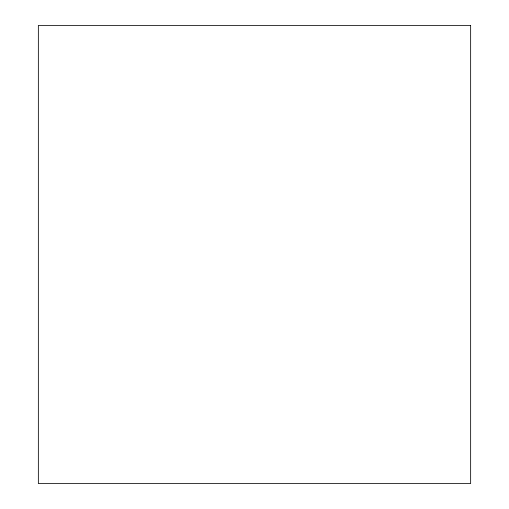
<?xml version="1.0" encoding="UTF-8"?>
<svg xmlns="http://www.w3.org/2000/svg" width="509" height="509" viewBox="0 0 509 509"><rect width="100%" height="100%" fill="white"/><g stroke="black" fill="none" stroke-linecap="round" stroke-linejoin="round"><path stroke-width="0.76" d="M470.647 25.45L38.353 25.45L38.353 483.55L470.647 483.55L470.647 25.45"/></g></svg>
